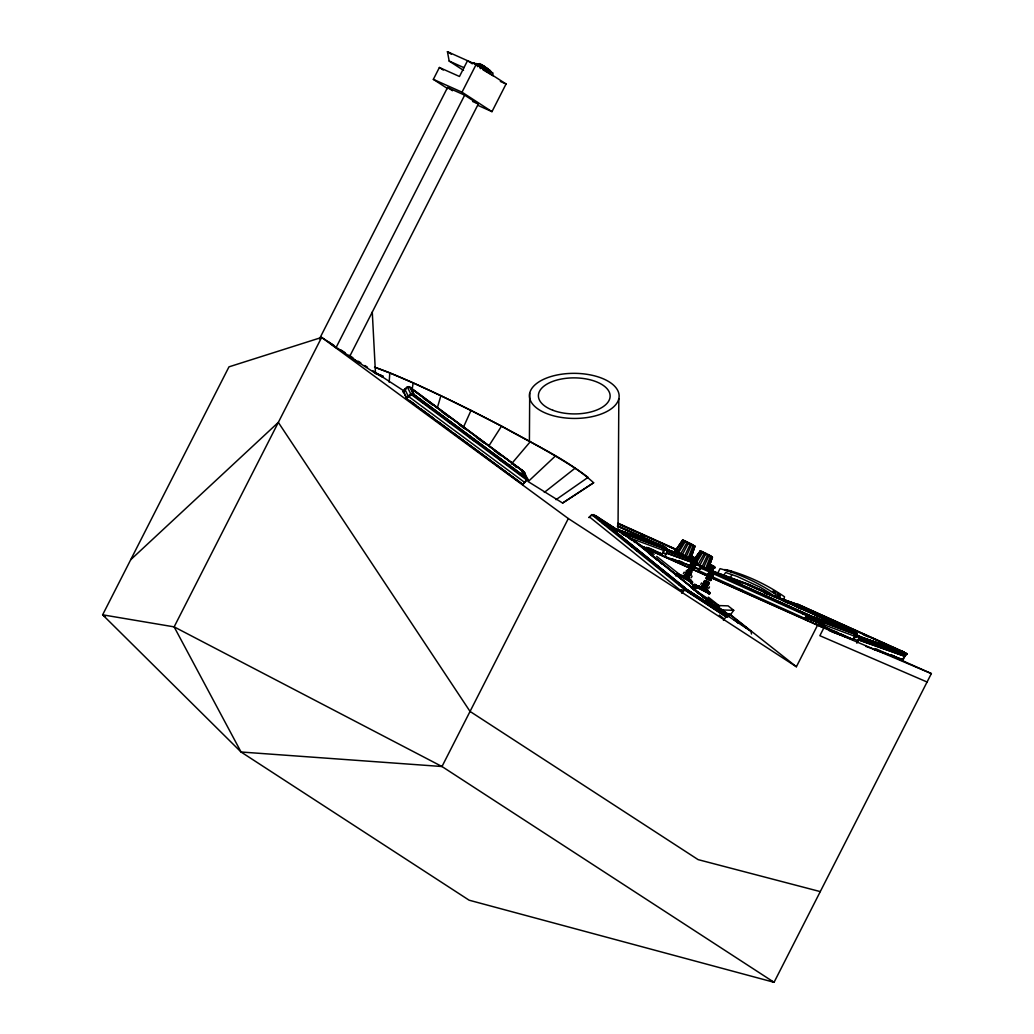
<?xml version="1.0" encoding="UTF-8"?>
<svg xmlns="http://www.w3.org/2000/svg" width="1034" height="1034" viewBox="0 0 1034 1034"><rect width="100%" height="100%" fill="white"/><g stroke="black" fill="none" stroke-linecap="round" stroke-linejoin="round"><path stroke-width="1.5" d="M811.677 620.891L813.241 619.172M811.871 620.982L813.202 619.198M822.095 623.541L821.578 625.014M381.236 375.756L380.008 375.717M529.408 441.466L529.705 393.101M618.022 530.894L618.823 398.723A44.863 22.554 0.3 0 0 556.473 375.122A44.863 22.554 0.3 0 0 547.503 413.884A44.863 22.554 0.3 0 0 618.823 398.723M821.759 626.798L822.534 624.446L825.442 625.738L825.416 628.375L816.033 624.252M692.263 569.346L693.09 569.682L697.278 561.669L693.297 569.734L692.509 569.165L696.619 561.242L694.305 560.027L697.343 561.811L692.961 569.54L697.343 561.811M665.289 547.27L664.255 547.051M714.145 566.606L709.35 564.435L712.348 565.624C706.506 564.732 717.777 566.529 714.649 568.248M797.964 604.321L905.306 652.945C907.774 653.307 902.488 658.18 902.721 660.144M665.289 547.387L662.07 554.043L642.67 546.805M849.444 629.874L848.759 629.719M389.172 382.244L389.805 372.822L375.226 367.38M679.299 575.576L677.115 574.594L676.714 575.382L678.899 576.365L679.726 575.201L677.839 573.741L676.973 574.141M698.299 586.834L698.919 586.666M698.338 571.285C704.671 559.846 695.882 575.576 698.906 570.716M694.409 589.044L696.412 585.179L694.551 589.173L695.404 589.677M527.792 480.396L528.271 479.776L520.128 473.947M710.901 601.517C714.223 603.972 704.012 596.191 710.384 601.142M771.196 595.054L770.821 593.671L760.003 587.144L737.371 576.533L725.648 572.487L723.438 575.77M596.592 516.961L595.506 515.578L635.677 541.687L725.467 614.454M903.018 653.087L902.604 653.423M777.4 596.398L777.154 595.429C759.77 583.409 740.473 574.245 720.065 568.648L717.751 573.094M479.931 66.706L480.487 65.245L479.401 64.586M691.229 581.69L690.79 580.669L692.211 582.052M709.621 592.818C708.807 590.737 710.797 594.046 709.285 592.896M860.301 636.802L859.215 637.642L860.004 636.724M664.797 556.512L690.454 565.805M668.403 550.463L663.996 548.485L668.52 550.359M668.339 550.049L667.757 551.032M619.379 530.222L618.823 531.179M412.152 389.211L413.199 382.851L389.805 372.822M712.374 565.921L712.297 565.727M904.259 652.415L859.189 636.414M663.453 546.65L618.28 529.899L663.505 546.404L661.682 546.198M852.481 631.735L854.355 632.291L809.544 615.579L854.355 632.11L748.745 584.468L707.14 568.958M677.826 574.297L677.167 574.232M679.002 574.413L678.95 574.762M680.062 575.421C678.446 574.801 682.337 574.542 679.596 576.403L678.834 576.274L679.842 576.481M899.606 650.464L899.244 651.097M690.57 575.15L685.361 572.668M694.951 586.614L696.502 587.467M696.334 587.415L694.111 586.149L709.789 593.878L697.976 587.532L699.514 586.407M700.936 586.795L706.623 589.677L705.356 589.212M707.01 585.192L707.605 585.8M589.703 517.103L589.07 517.62L591.887 514.518M685.736 588.643L686.266 589.147L595.377 515.604M679.454 583.99L685.62 589.212L728.039 616.535L727.135 617.182M859.952 638.068L860.495 637.177L860.12 637.862M664.772 556.757L667.77 551.238M668.533 550.45L668.171 551.096M382.063 376.958L382.322 376.053M382.205 376.88L382.27 375.911M382.8 376.932L383.084 375.924L382.851 376.945M810.385 616.277L802.953 612.839L802.487 613.589M816.11 620.503L816.136 621.99L816.589 621.059A1.822 1.654 -65.3 0 1 815.813 620.723C810.501 618.345 820.376 622.752 816.692 621.085A1.822 1.499 -66.8 0 1 815.942 620.775L815.529 621.705C821.668 623.825 810.074 619.159 815.141 621.279M437.266 408.068L440.898 395.673L413.199 382.851M723.412 620.348L726.307 616.484M726.631 615.32L726.475 616.484M725.7 615.941L726.282 615.088M678.239 574.62L678.175 575.24M693.207 589.186L695.145 584.675L693.543 588.333M697.834 586.73L697.006 587.17L697.86 585.813L699.527 586.381M702.719 583.564L707.967 585.761M853.296 638.624L857.69 640.602L857.264 641.287L859.254 637.655M665.405 554.431L665.741 553.823L662.807 552.505M711.728 571.802L714.132 566.49M832.008 631.852L852.895 639.632L856.036 634.126L853.011 639.904M684.327 576.39L688.489 577.98M686.175 572.771L690.337 574.361M702.474 585.709L705.007 586.498M690.596 559.148L694.848 546.223L690.596 559.148L689.445 558.644L690.311 559.213L694.758 546.301M711.547 556.874L712.219 557.261L707.708 569.98L706.817 569.424L708.006 569.915L712.439 557.21L711.534 556.46L706.842 568.971L703.753 567.175L709.182 555.077L701.84 551.445L695.43 561.397M404.85 389.146L404.204 389.676L407.034 386.936M526.228 477.941L523.049 470.922L410.239 387.388L414.285 395.195L411.067 388.577M783.785 600.418L784.483 596.786C767.099 584.753 747.789 575.589 727.393 569.992L724.588 569.592L726.85 570.199M588.979 517.414L591.978 514.738M708.006 569.915L712.258 556.99M690.311 559.213L689.639 559.032L693.762 547.761M707.566 568.39L711.689 557.119L710.074 556.486M797.912 604.851L764.087 592.275M859.202 637.151L858.763 637.81M664.423 548.175L667.693 549.7M667.835 550.954L665.379 554.418M618.991 531.592L619.573 530.623L666.465 548.059L666.012 548.834M809.842 617.078L810.398 616.29M689.445 558.205L694.124 545.693L691.759 544.298L686.356 556.408L690.35 558.864M478.29 65.633L479.104 64.638M668.042 550.01L667.563 550.863M688.36 557.533L693.271 545.164M705.77 568.299L710.668 555.93L709.078 555.038M404.798 389.107L408.262 396.242L407.68 396.81L410.627 393.928M413.471 394.264L527.598 478.975L523.863 482.839L524.419 482.245L408.262 396.242M714.055 567.86L709.414 566.309M730.237 578.433L731.826 574.503M899.296 650.076L898.636 649.83M809.286 618.939L809.777 618.009L810.617 618.371A1.822 1.499 -66.8 0 0 811.186 618.642L812.427 619.185M809.958 619.237L809.803 618.022A1.822 1.654 -65.3 0 0 810.514 618.345L812.401 619.172M810.1 619.288L810.514 618.332M814.068 618.836A2.223 1.267 -65.9 0 0 811.819 619.34L811.354 620.4A2.223 1.267 -65.9 0 0 811.263 620.93M819.923 623.373L818.954 625.596L712.18 578.019M679.209 575.279L677.994 574.697M695.404 585.128L696.955 585.528L696.774 586.459M809.648 615.605L854.368 632.239M463.297 427.52L471.039 410.42L440.898 395.673M690.492 543.6L684.443 540.679L677.218 551.872L684.857 555.555L690.492 543.6L691.785 544.311M695.249 562.897L702.254 566.322L707.889 554.366M708.316 599.151L709.595 599.978M447.67 88.665L433.349 79.359L439.385 67.494L459.471 76.477L467.523 60.683L472.344 63.811M319.428 338.958L447.554 87.502L464.667 95.154L478.303 104.007L349.608 356.575L375.484 373.377L372.279 312.074M478.406 64.625L473.572 62.932L506.065 83.987L491.977 111.646L462.017 92.181L476.118 64.522L475.511 64.108L476.493 64.741M476.532 64.883L476.997 63.966A1.822 1.034 -65.9 0 0 477.424 64.25A1.822 1.809 -21.9 0 0 478.16 64.638L477.63 64.457M476.894 65C478.315 63.772 474.089 62.647 478.044 64.56M477.462 64.664L477.514 65.543A2.223 1.822 -57 0 0 477.488 66.628M464.667 95.154L335.985 347.721L329.096 342.267M480.396 68.632L481.495 66.473L485.373 68.205L492.714 72.975L492.972 75.74L483.007 69.808M485.605 68.942L485.747 67.74M485.67 69.11L486.174 68.076A1.822 1.034 -65.9 0 0 486.51 68.309L487.621 68.916M488.358 70.971L488.823 70.053A1.822 1.034 -65.9 0 1 488.397 69.769M489.095 71.204L489.56 70.286L488.539 69.795M875.539 648.628L931.363 673.586L774.065 982.3L469.126 900.2L241.051 752.002L174.139 626.875L321.626 337.42L568.325 518.551L441.983 766.517L241.051 752.002L102.637 614.816L228.979 366.85L321.626 337.42L334.383 345.718M675.538 575.848C676.146 572.061 679.584 574.374 676.74 573.96M677.348 575.757L677.761 574.645M679.661 575.641C683.952 576.119 679.803 575.279 682.931 576.856L681.057 575.692M680.592 576.778L681.871 575.46M680.902 576.946L681.91 576.003M683.384 573.663L684.146 572.164M684.818 576.972L681.91 575.576L684.004 576.52L683.668 577.192C698.325 584.107 679.235 572.28 685.296 578.975L686.137 577.424L685.296 578.975M692.922 559.433L689.006 567.627L692.715 559.381L695.804 561.178L693.284 559.575L689.006 567.627L693.284 559.575M681.354 576.119L691.94 581.638C693.219 585.787 686.498 577.851 683.5 578.071L684.405 576.571M685.206 574.271L685.981 572.758M683.564 578.135L683.965 577.334M684.624 577.36L684.004 576.52M688.631 567.33L689.368 567.588L693.517 559.691M685.103 576.985L684.224 576.998L685.943 577.825M689.368 567.588L690.156 567.924L694.305 560.027M690.273 567.95L694.68 560.247M690.647 568.17L694.913 560.325M692.509 569.165L691.164 568.429L695.197 560.506M691.5 568.558L695.533 560.648M691.668 568.687L695.701 560.764M687.145 578.42L692.366 581.819L691.694 583.073L692.379 583.111L685.219 578.898M692.121 568.946L696.153 561.023M689.174 576.261L689.949 574.749M685.749 577.916L689.096 579.221M691.319 577.657L692.095 576.145M690.932 580.966L690.027 580.177M690.544 580.811L690.686 579.906L690.221 580.669M691.772 582.09L692.741 582.362L690.815 580.72M691.022 580.849L690.415 581.586M690.66 581.082L691.229 580.824M692.185 587.583L694.305 584.533L695.792 584.805L694.189 584.339L692.366 587.687M692.858 587.881L695.249 584.494M693.051 587.971L695.106 584.649M696.386 587.7L694.848 586.95L695.391 585.464M694.421 588.889L696.425 585.541L695.029 589.251M694.292 589.936L694.525 589.199L694.486 590.026M695.701 586.937L696.399 586.356M695.262 589.69L696.554 586.278M697.769 586.084L696.787 586.795L694.525 585.36L696.709 586.343L698.299 585.864M699.126 586.265L697.976 587.532M696.929 586.226L698.868 586.976L699.281 586.226M699.436 586.381L696.8 586.032L697.653 585.981M700.793 584.43L701.556 582.93M699.462 587.041L702.008 587.777L699.32 586.343L700.845 587.26M701.414 587.286L701.065 587.958C715.347 593.697 703.404 587.015 700.212 586.549M702.616 585.037L703.379 583.525M706.144 578.213C717.932 559.006 703.65 578.549 706.881 578.639M706.532 578.277L710.332 570.199L713.214 571.944L710.125 570.148M701.815 587.351L700.962 588.902L701.763 587.338L703.534 588.191L702.693 589.742L703.495 588.178M714.029 572.009L710.707 580.501L714.688 572.435L710.112 580.307L714.533 572.526L711.638 570.781L712.93 571.414L714.029 572.009L709.983 579.932L706.649 578.252L710.681 570.329L706.3 578.122M703.068 588.023L701.75 587.842M707.605 578.704L711.715 570.794M708.044 578.924L712.077 571.014M708.29 579.014L712.323 571.091M708.561 579.195L712.594 571.272M708.897 579.324L712.93 571.414M709.066 579.454L713.098 571.531M704.542 589.186L709.57 592.973M709.479 579.647L713.512 571.724M709.531 579.712L713.563 571.789M706.584 587.028L707.346 585.515M703.146 588.682L707.98 590.892L709.763 592.585L708.768 593.658L709.763 592.585M706.7 590.97L707.075 590.233L708.329 590.828L707.954 591.564L709.337 592.404L708.393 592.107M706.933 591.125L707.075 590.233M708.729 588.424L709.492 586.911M708.096 590.673L707.954 591.564M709.492 592.495L707.967 591.849L709.337 591.939M568.325 518.551L796.387 666.749L817.532 625.247L931.363 673.586M694.383 589.962L694.783 589.225M682.518 554.353L688.644 542.643M699.928 565.12L706.041 553.41M809.855 617.117L712.659 573.431M814.314 620.904L814.534 620.555A2.223 1.267 -65.9 0 1 816.162 619.482A2.223 1.267 -65.9 0 1 816.886 620.982M815.296 624.032L817.222 622.209L820.363 623.153A2.223 1.267 -65.9 0 1 822.65 622.791A2.223 1.267 -65.9 0 1 821.177 626.113A2.223 1.267 -65.9 0 1 819.897 624.213L819.613 624.084M797.472 605.032L907.154 653.798L906.753 654.535M856.85 643.187L859.719 638.017L905.797 654.509M896.685 657.521L890.804 654.884M905.926 654.341L902.941 660.028M667.486 550.941L667.964 550.088L685.077 556.408L680.54 553.991L684.896 556.37M712.051 565.908L710.539 565.43M712.878 567.265L713.15 566.283M712.465 570.781L713.861 568.041M658.089 545.241C658.128 541.829 660.984 547.167 664.074 546.818L663.544 546.65M655.931 551.781L647.168 547.826M661.863 547.697L662.691 546.999L662.251 547.529M660.894 546.391L664.061 547.232L632.433 535.444M665.625 549.067L666.426 548.162M702.357 568.493L702.952 567.601M748.086 585.102L840.28 626.255M748.538 584.921L856.178 632.911M802.927 613.692L803.922 612.942M807.787 619.056L810.191 615.863M853.89 632.304L852.507 631.787M854.679 633.674L855.221 632.653M809.544 616.264L857.264 633.635L856.553 634.488M680.824 553.552L687.3 542.01M698.196 564.267L704.697 552.776M685.762 589.186L684.96 589.975M525.931 478.005L524.884 477.217M523.411 472.693L524.186 471.827M678.188 574.93L679.118 574.49M695.585 585.696L696.464 585.283M696.347 586.188L696.283 585.412M696.968 586.562L698.079 586.782M517.013 466.709L523.372 471.323M526.293 477.992L523.424 471.181M522.571 471.181L521.666 470.586M678.601 552.479L685.542 541.157M696.774 561.992L702.952 551.923M488.798 446.029L501.542 426.098C532.549 444.142 566.865 458.489 593.632 482.749L562.625 503.041L528.154 481.586L555.465 455.955M683.5 540.536L682.789 540.11L675.137 551.148L683.319 540.252L684.443 540.679M694.034 560.867L700.716 551.019L702.112 551.665M694.189 559.795L699.307 552.389M684.999 589.458L685.749 588.695M693.387 560.687L700.199 550.876M682.556 540.162L675.086 551.497L682.556 540.162L684.327 541.441M693.956 559.523L700.6 551.096M808.446 619.095A2.223 1.267 -65.9 0 1 809.997 617.039L810.023 616.923M667.279 550.889L691.565 559.859M707.618 600.108L708.329 599.125M709.298 601.504L709.414 600.082M710.306 601.116L711.741 601.594M712.155 602.37L711.521 601.633M729.836 615.618L733.726 610.318L728.091 605.859L715.644 605.472L729.836 615.618L725.325 612.05M734.528 620.258L734.23 619.65L735.368 620.594M735.458 620.788L735.006 620.129M737.216 622.326L737.979 622.558M741.792 624.368L744.726 626.643L739.762 622.765L740.564 623.218M740.822 623.592L742.154 624.471M743.2 625.324L743.898 626.009M744.402 626.475C742.502 624.536 741.275 624.097 742.826 625.001M743.937 625.945L746.057 627.548M746.445 627.871L744.596 626.552M746.238 627.728L745.113 626.992M745.32 627.199L746.186 627.793M726.398 615.295L727.083 615.553M814.908 620.982L815.257 620.465A1.822 1.654 -65.3 0 0 815.955 620.775A1.822 1.499 -66.8 0 1 815.141 620.426L814.727 621.356L816.149 620.465M511.235 464.15L530.339 441.634M520.373 473.624L519.624 474.49M595.377 516.056L596.502 516.974M592.986 515.268L593.852 514.544M593.594 515.785L594.511 515.216M634.398 542.178L635.122 541.441M634.475 542.488L635.264 541.622M680.398 584.313L678.795 584.649M681.677 592.211L684.922 589.509M685.206 588.708L682.505 586.937M681.652 593.219L684.844 589.768L726.463 616.936M720.672 611.727C721.305 608.406 723.18 614.377 726.036 614.765L684.792 588.075M725.519 615.941L726.178 615.23M405.974 388.694L403.014 391.666M406.103 388.706L402.937 391.86M408.508 387.84L409.361 387.078M406.478 398.736C409.399 394.032 410.395 397.676 410.757 394.251M411.377 394.277L412.204 393.54M411.868 394.613L412.721 393.98M411.868 394.742L412.566 394.044M413.277 394.6L414.207 395.259M516.263 467.329L517.039 466.644M524.264 473.21L524.794 472.628L410.563 388.28M526.332 478.807L433.336 409.554M526.901 480.112L522.635 484.778M528.258 479.828L527.443 480.616M524.148 471.943L409.748 387.272M803.845 618.914L805.783 617.091L809.764 618.836M130.698 559.73L278.327 422.389L470.043 711.431L698.118 859.629L820.272 891.605M815.296 620.814L816.304 620.581M860.469 637.125L854.187 634.514M562.625 503.041L593.632 482.749M544.323 492.404L575.214 468.105M635.574 541.919L595.274 515.798M658.878 544.685L658.076 545.357M556.008 499.68L588.23 477.243M408.055 387.285L408.844 386.561M665.004 548.821L623.334 533.182M855.842 634.411L818.566 620.4M476.971 64.638L475.472 64.108M485.657 68.567L483.292 67.559L487.428 69.627M681.781 575.835L683.784 576.494C678.821 572.746 695.21 581.496 688.282 578.717M379.995 375.639L381.507 375.484L375.484 373.235M699.617 586.705L698.906 586.524L700.703 587.532M595.261 515.72L686.266 589.147M635.303 541.881L727.652 616.523L635.122 541.894M818.45 621.692L819.212 621.886M822.069 623.567C821.487 621.576 819.225 625.57 821.138 625.286M809.066 615.592L809.751 615.372L707.101 569.165M678.472 553.513L667.253 549.649L678.731 553.655L689.639 559.032M859.138 636.505L904.233 652.118L902.411 651.924M619.069 529.912L664.074 546.818M775.293 592.547L772.928 591.112L775.099 592.043M780.037 595.61L777.736 594.188L779.894 595.106M857.186 633.609L809.7 615.98L708.91 570.6M779.869 596.088L777.956 595.442M721.28 609.931L733.726 610.318M684.715 588.152L725.571 614.222L723.865 613.589M906.366 654.768L907.18 653.746L854.472 634.592M702.887 584.882L703.805 585.115M475.537 64.043L476.48 64.625M694.809 546.495L693.284 545.849M707.708 569.98L695.275 563.969M683.965 576.377L681.781 576.429M526.823 478.458L526.099 479.324L527.03 480.215L410.834 394.187L411.816 394.859M657.753 552.647L646.328 547.257M709.091 593.839L709.169 592.857M685.839 542.307L684.96 541.738M687.106 543.005L687.972 543.367M711.534 556.809L712.439 557.21M688.851 567.899L692.263 569.786M731.413 571.388C724.601 569.282 733.998 572.681 731.141 571.298M727.29 570.587L727.871 570.871L725.855 570.367M730.379 571.543L731.943 571.802M682.078 575.628L680.889 575.098M677.554 575.822L678.769 576.365M677.425 576.054L678.252 576.39M706.597 587.777L705.149 586.705M688.256 579.428L687.894 579.105M685.452 574.878L688.347 576.08M703.585 584.197L704.929 584.688M702.112 587.105L705.615 588.63M706.623 590.595L707.527 590.776L699.139 586.653M489.134 70.209L488.552 69.885L490.142 70.803M707.773 555.361L708.768 555.814M777.646 595.015L779.92 596.088M685.813 572.758L690.971 575.163M703.288 585.244L702.357 585.36M701.375 587.144L706.532 589.561L705.369 589.005M763.919 592.547L797.718 604.463M766.129 593.529L798.364 605.006L798.132 604.399L904.233 652.118M773.471 596.476L780.967 599.151M788.477 601.827L795.973 604.502M859.784 636.905L904.789 652.945M897.137 650.554L904.634 653.229L901.7 651.911M860.366 638.508L904.672 654.289L860.469 638.547M859.37 640.111L903.677 655.892L859.319 640.214M865.678 646.328L902.902 659.589M873.11 649.171L902.837 659.757M690.117 557.584L696.05 559.73M689.652 557.753L696.037 560.001M709.414 564.797L712.917 566.037M689.394 558.063L694.887 559.924M708.897 565.12L714.921 567.343M663.466 549.312L693.207 560.467M708.109 565.856L714.106 568.028L712.607 567.395M668.429 551.742L693.659 560.88M708.355 566.193L712.878 567.834M667.421 553.345L692.56 562.431M707.346 567.782L711.78 569.385M667.369 553.448L692.509 562.548M707.295 567.886L711.728 569.501M671.622 558.709L684.947 563.543M693.426 566.878L700.6 569.333M690.79 581.263L692.082 581.728M487.518 69.226L488.655 70.066M700.341 587.609L697.407 586.381M375.407 373.481L381.443 375.781M376.919 374.088L382.102 376.118M618.875 530.39L629.422 534.319M653.359 543.587L657.882 545.267M623.903 533.647L664.022 548.615M628.762 537.551L662.923 550.166M708.458 569.773L748.913 585.154M707.036 569.424L748.745 584.468L856.902 633.726L843.201 627.56M717.971 573.87L725.493 576.688M734.541 580.048L742.063 582.853M641.132 546.03L661.954 554.418M728.052 584.507L733.261 586.575M737.875 588.773L742.399 590.427M738.444 589.083L741.443 590.194M855.622 632.795L856.036 634.126M817.687 620.348L854.847 634.204M822.56 624.252L853.696 635.858M829.1 630.572L852.96 639.477L841.069 634.126M686.46 556.434L684.857 555.555M691.139 572.733L689.2 571.35M708.859 582.129L705.718 580.513M708.949 582.698L704.8 580.462L705.576 581.018M706.778 590.698L707.437 590.944M490.723 71.049L489.237 70.002M690.971 581.198L691.798 581.612M686.408 574.348L687.158 574.645M684.935 577.256L685.684 577.554L682.505 576.365M487.156 68.761L486.213 68.102A1.822 1.809 -21.9 0 1 485.437 67.869L486.497 68.141M811.238 619.508C814.43 620.93 805.137 616.82 809.635 618.797M685.878 574.477L689.045 575.912M684.766 576.662L689.135 578.794L687.933 578.096M685.271 574.788L687.739 575.938M688.515 576.739L689.562 577.127L688.592 576.403M687.946 578.445L689.213 578.911L683.952 576.339M696.502 587.777L695.649 587.467L696.464 587.919M487.479 70.041L490.917 71.902L487.789 70.17M691.307 573.547L686.098 571.22L687.158 572.19M706.855 587.932L701.647 585.606L702.706 586.575M663.75 548.175L665.211 548.899L662.187 554.314M809.764 618.009C813.125 619.482 806.753 616.691 809.751 617.996A1.822 1.499 -66.8 0 0 810.372 618.293A1.822 1.654 -65.3 0 0 811.121 618.616L811.16 618.629M808.485 618.28L809.015 618.526M680.579 576.765L681.897 577.321M701.737 552.208L702.603 552.621M706.804 568.946L707.76 569.631M822.741 624.575L825.442 625.738M805.072 619.431L807.502 620.478M691.061 571.195C694.176 572.28 685.503 568.015 689.071 570.199M691.074 571.737C694.68 573.094 685.594 568.325 688.179 570.251M700.315 586.885L706.493 589.987M811.755 619.728L811.431 619.612M705.692 589.483L706.907 590.013M816.446 620.995L816.692 621.085M927.071 682.013L819.859 635.703L823.827 627.922L820.893 626.604M815.399 621.667L816.782 621.977M815.193 621.266L815.671 621.486M710.759 580.475L709.906 579.932M690.932 580.061L689.678 579.467M680.954 576.907L682.375 577.541M707.321 590.375L708.329 590.828M489.625 70.441L489.728 70.39A1.822 1.809 -21.9 0 1 488.823 70.053M816.059 620.801L815.374 620.516M696.8 588.32L696.244 588.256M463.516 70.377L449.183 61.071L447.438 51.7L476.325 64.638M483.434 67.649L483.124 67.171A2.223 1.822 -57 0 0 481.288 64.883M490.129 71.824L492.714 72.975M500.34 81.427L506.065 83.987M449.183 61.071L463.956 67.675M433.349 79.359L462.017 92.181M472.59 101.448L478.303 104.007M477.643 105.235L491.977 111.646M805.783 617.091L820.182 623.489M678.692 560.635L683.099 562.599M686.033 563.918L690.441 565.882M693.387 567.201L699.255 569.824M643.135 547.154L688.67 567.511M693.077 569.476L707.773 576.041M642.011 546.792L688.812 567.705M691.746 569.023L707.825 576.209M710.759 577.515L817.532 625.247M690.117 580.41L692.366 581.819M695.249 589.445L696.05 587.364M771.131 980.982L774.065 982.3L441.983 766.517L174.139 626.875L102.637 614.816L105.339 616.574M618.19 523.256L677.037 549.739M691.746 556.357L694.693 557.675M709.402 564.306L712.348 565.624M618.009 523.527L676.74 549.894M691.397 556.538L695.83 558.476M617.647 523.592L676.908 550.178M690.932 556.563L695.934 558.735M640.938 534.423L645.332 536.4M810.682 610.978L815.089 612.955M831.233 620.219L835.64 622.197M863.532 634.747L867.94 636.724M882.622 643.329L888.49 645.966M618.035 525.931L663.505 546.404M617.75 526.151L664.565 547.232M617.311 526.19L666.064 548.136M764.165 592.34L768.546 594.317M783.152 600.883L788.994 603.52M796.296 606.803L800.678 608.78M815.283 615.359L818.217 616.665M828.441 621.279L832.822 623.243M847.428 629.822L853.27 632.459M633.222 533.712L639.064 536.336M646.366 539.632L650.761 541.596M658.063 544.892L663.906 547.516M657.585 544.905L667.886 549.532M664.991 548.524L668.856 550.166M856.915 634.992L859.823 636.298M856.359 634.941L859.758 636.724M857.949 635.794L860.792 636.931M708.393 570.096L809.855 615.618M853.942 635.432L859.357 637.81M721.9 576.804L726.282 578.782M732.124 581.405L736.505 583.383M742.347 586.019L746.729 587.984M752.571 590.621L758.413 593.245M762.795 595.222L767.176 597.2M774.492 600.483L778.873 602.46M783.255 604.425L787.637 606.402M794.939 609.685L799.321 611.663M802.242 612.981L808.084 615.605M709.906 572.177L700.974 568.183M891.075 654.832L896.917 657.469M835.226 631.49L838.147 632.808M827.122 627.909L852.895 639.632M648.008 547.581L650.942 548.912M651.872 549.261L662.07 554.043M823.775 626.837L847.35 637.435M698.842 570.69L709.182 575.356M712.064 576.649L807.58 619.65M823.374 626.837L847.001 637.319M687.287 574.193L688.385 574.697M704.684 584.947L706.817 585.955M704.322 585.683L705.421 586.188M675.189 551.38L676.029 551.691L675.137 551.148M707.502 583.034L709.156 583.654L704.774 581.56M707.657 583.266L708.484 583.693L704.581 582.349M703.895 588.669L704.645 589.018M684.534 576.985L685.581 577.489M704.219 586.239L702.629 585.761M700.186 587.519L708.303 591.745M690.428 573.508L686.809 572.306M707.825 584.275L703.986 582.698L704.736 583.447M705.976 587.907L702.37 586.692M686.214 577.941L683.862 576.791L684.469 577.295M703.611 588.708L701.272 587.558L701.866 588.062M695.042 546.443L693.801 545.655M674.892 551.238L678.175 553.358M688.334 577.515C692.353 579.376 681.083 573.521 684.935 576.545M693.09 569.682L693.349 569.708M689.083 574.633L689.962 575.085M707.424 584.947L703.844 583.796M705.757 586.847L706.636 587.299M685.71 577.437L688.915 579.492L688.308 578.962M691.113 544.918L692.056 545.435M688.954 543.962L689.665 544.311M706.157 584.727L703.637 583.783M477.837 64.211L478.212 64.405A1.822 1.809 -21.9 0 1 477.359 64.095L477.527 64.302M471.039 410.42L501.542 426.098M706.674 582.181L709.066 583.46L703.87 581.263L704.929 582.232M688.037 576.856L688.864 577.269L684.96 575.925M709.867 600.676L708.083 599.462L710.332 600.987M485.528 68.58L487.311 69.562M707.915 583.783C712.271 586.149 700.6 579.867 704.555 582.956M707.553 584.507C711.896 586.873 700.225 580.591 704.193 583.68M689.407 575.188L690.182 575.602M688.67 576.636C693.013 579.001 681.341 572.72 685.309 575.822M706.442 586.679L707.644 587.338M705.705 588.126L706.907 588.837L701.608 586.808M687.713 576.274L688.696 576.791M703.831 553.41L704.516 553.772M702.254 566.322L703.883 567.214M485.928 67.947L486.083 68.024A1.822 1.809 -21.9 0 1 485.282 67.637L485.217 67.714A1.822 1.034 -65.9 0 1 484.907 67.507L483.783 66.964L485.14 67.662M705.627 554.263L706.364 554.715M691.074 572.901L687.183 571.582M486.148 68.826L485.89 68.774A2.223 1.822 -57 0 1 488.591 70.739M686.705 578.058L687.739 578.626M484.817 67.611L485.049 67.74A2.223 1.822 -57 0 0 482.516 66.176M687.274 578.252L690.13 580.009M698.092 586.252L697.33 587.351L694.848 586.95M701.039 551.613L699.966 550.993M675.797 551.329L677.218 551.872M710.668 555.93L711.534 556.46M706.687 579.04L710.087 580.591M738.173 622.662L738.754 623.037L737.824 622.429M708.742 599.384L708.083 598.944L708.691 599.5M481.495 66.473L483.938 68.063M447.438 51.7L451.341 54.233M439.385 67.494L443.302 70.041M447.554 87.502L452.504 90.721M341.013 350.022L344.981 352.607M348.962 355.179L352.93 357.764M358.229 361.215L360.879 362.934M364.847 365.519L367.497 367.238M372.783 370.663L404.501 391.279M618.319 530.209L654.147 554.379M595.713 516.289L635.729 542.333M595.494 516.535L603.378 521.653M607.32 524.212L611.262 526.771M615.191 529.33L617.828 531.037M621.757 533.596L624.394 535.302M629.641 538.727L632.265 540.433M689.355 579.337L690.311 580.009M677.115 574.594L678.769 575.667M693.452 588.514L694.279 589.018M686.524 589.561L707.54 603.223M710.164 604.929L723.296 613.459M685.374 590.401L725.532 616.51M718.889 605.976L695.003 590.078L704.839 597.859M715.644 605.472L724.201 611.159M751.537 634.023L750.878 631.27L726.992 615.372L707.308 599.81M330.738 343.572L334.68 346.235M337.317 348.019L359.677 363.115M735.174 620.258L734.476 619.831L734.967 620.284M687.52 571.466L686.46 570.497L691.668 572.694L686.99 570.497L688.075 571.233M742.606 625.001L742.231 624.665M745.85 627.599L747.233 628.504M708.975 599.526L710.668 600.767M711.056 601.297L712.568 602.331L711.586 601.491M735.497 620.478L736.66 621.331M736.932 621.796L735.756 620.917M423.281 398.103L432.354 404.811M441.415 411.532L449.183 417.284M459.535 424.948L464.718 428.787M476.377 437.408L484.145 443.159M494.498 450.837L500.973 455.619M513.924 465.21L516.509 467.122M413.548 394.187L526.358 477.721C523.514 477.734 519.908 468.221 522.92 471.129M412.618 394.212L430.751 407.642M412.398 394.445L430.519 407.874M438.287 413.626L451.238 423.216M465.481 433.75L478.432 443.34M492.662 453.887L505.613 463.478M420.605 401.102L423.255 403.053M447.644 421.213L450.307 423.074M469.63 437.382L474.787 441.234M499.293 459.367L501.878 461.293M409.684 400.585L416.172 405.38M421.342 409.218L434.293 418.796M438.17 421.678L451.121 431.256M453.706 433.181L505.51 471.53M508.095 473.443L521.046 483.033M522.752 484.377L406.698 398.672L403.402 391.485M409.193 400.585L518.099 481.211M592.198 515.139L593.581 516.056M736.635 621.331L738.211 622.533M775.565 593.219L773.458 592.275L775.578 593.245M407.409 387.117L408.456 387.944M656.668 556.37L681.845 576.248M690.66 583.215L696.955 588.191M708.277 597.135L719.612 606.079M729.681 614.041L796.387 666.749M728.737 613.757L750.878 631.27M737.63 622.08L738.509 622.856M648.577 553.177L657.288 560.195M659.77 562.212L662.264 564.215M690.867 587.299L699.579 594.33M702.073 596.334L704.555 598.337M708.29 601.349L710.772 603.365M719.354 615.101L724.382 619.146M595.506 515.578L685.4 588.126M605.601 524.471L594.188 515.682L600.405 520.697M608.082 526.487L610.577 528.49M613.059 530.494L646.651 557.597M650.386 560.609L654.108 563.62M656.603 565.624L678.989 583.693M602.887 522.7L605.381 524.716M607.863 526.72L610.357 528.723M624.032 539.761L627.767 542.772M630.249 544.789L632.743 546.792M635.225 548.796L637.719 550.812M656.383 565.869L658.865 567.873M661.346 569.876L663.841 571.88M666.323 573.896L670.058 576.907M600.004 520.929L597.419 518.861L599.927 520.942M602.395 522.868L604.968 524.936L602.357 522.933M629.719 544.918L632.252 546.96M663.259 571.996L660.778 569.98L663.233 572.035M592.314 515.113L684.896 589.807M589.651 517.065L682.246 591.771M709.053 599.798L708.212 599.113M686.059 572.422L691.345 574.439M410.989 388.642L410.239 387.388L412.656 393.049M524.509 472.628L527.96 479.75M408.081 388.526L410.963 394.277M404.229 393.01L406.957 398.633M485.373 68.205L485.631 70.971M635.677 541.687L635.652 542.411M374.528 367.251A130.219 9.539 27 0 1 487.531 418.912A130.219 9.539 27 0 1 587.118 476.713M489.987 70.57A1.822 1.034 -65.9 0 1 489.56 70.299A1.822 1.809 -21.9 0 1 488.759 69.898M478.031 64.522A2.223 1.822 -57 0 1 481.081 64.418A2.223 1.822 -57 0 1 479.854 67.675M481.159 64.806A2.223 1.822 -57 0 1 482.788 67.637M482.167 66.551A2.223 1.822 -57 0 1 485.062 67.843M484.507 67.469A2.223 1.822 -57 0 1 486.924 69.045M809.997 617.039A2.223 1.267 -65.9 0 1 811.263 617.97M811.16 620.31A2.223 1.267 -65.9 0 1 812.53 618.345A2.223 1.267 -65.9 0 1 813.874 618.759M814.456 621.15A2.223 1.267 -65.9 0 1 816.188 619.56A2.223 1.267 -65.9 0 1 817.08 621.072M817.455 621.861A2.223 1.267 -65.9 0 1 819.794 621.783M818.527 624.652A2.223 1.267 -65.9 0 1 816.886 623.954M855.945 637.422A1.952 1.603 -70.4 0 0 855.648 637.19A1.913 1.577 -70.4 0 1 855.906 637.448M697.769 564.719L702.474 567.175L697.769 564.719M702.138 567.278L701.53 568.222L702.176 567.239M681.884 589.871L681.096 589.923L681.897 589.91M777.309 592.986L779.623 594.434L777.309 592.986M637.19 550.967L634.695 548.925L637.164 550.993M552.88 410.278A35.854 18.017 0.3 0 0 609.879 398.155A35.854 18.017 0.3 0 0 560.04 379.297A35.854 18.017 0.3 0 0 552.88 410.278"/></g></svg>
